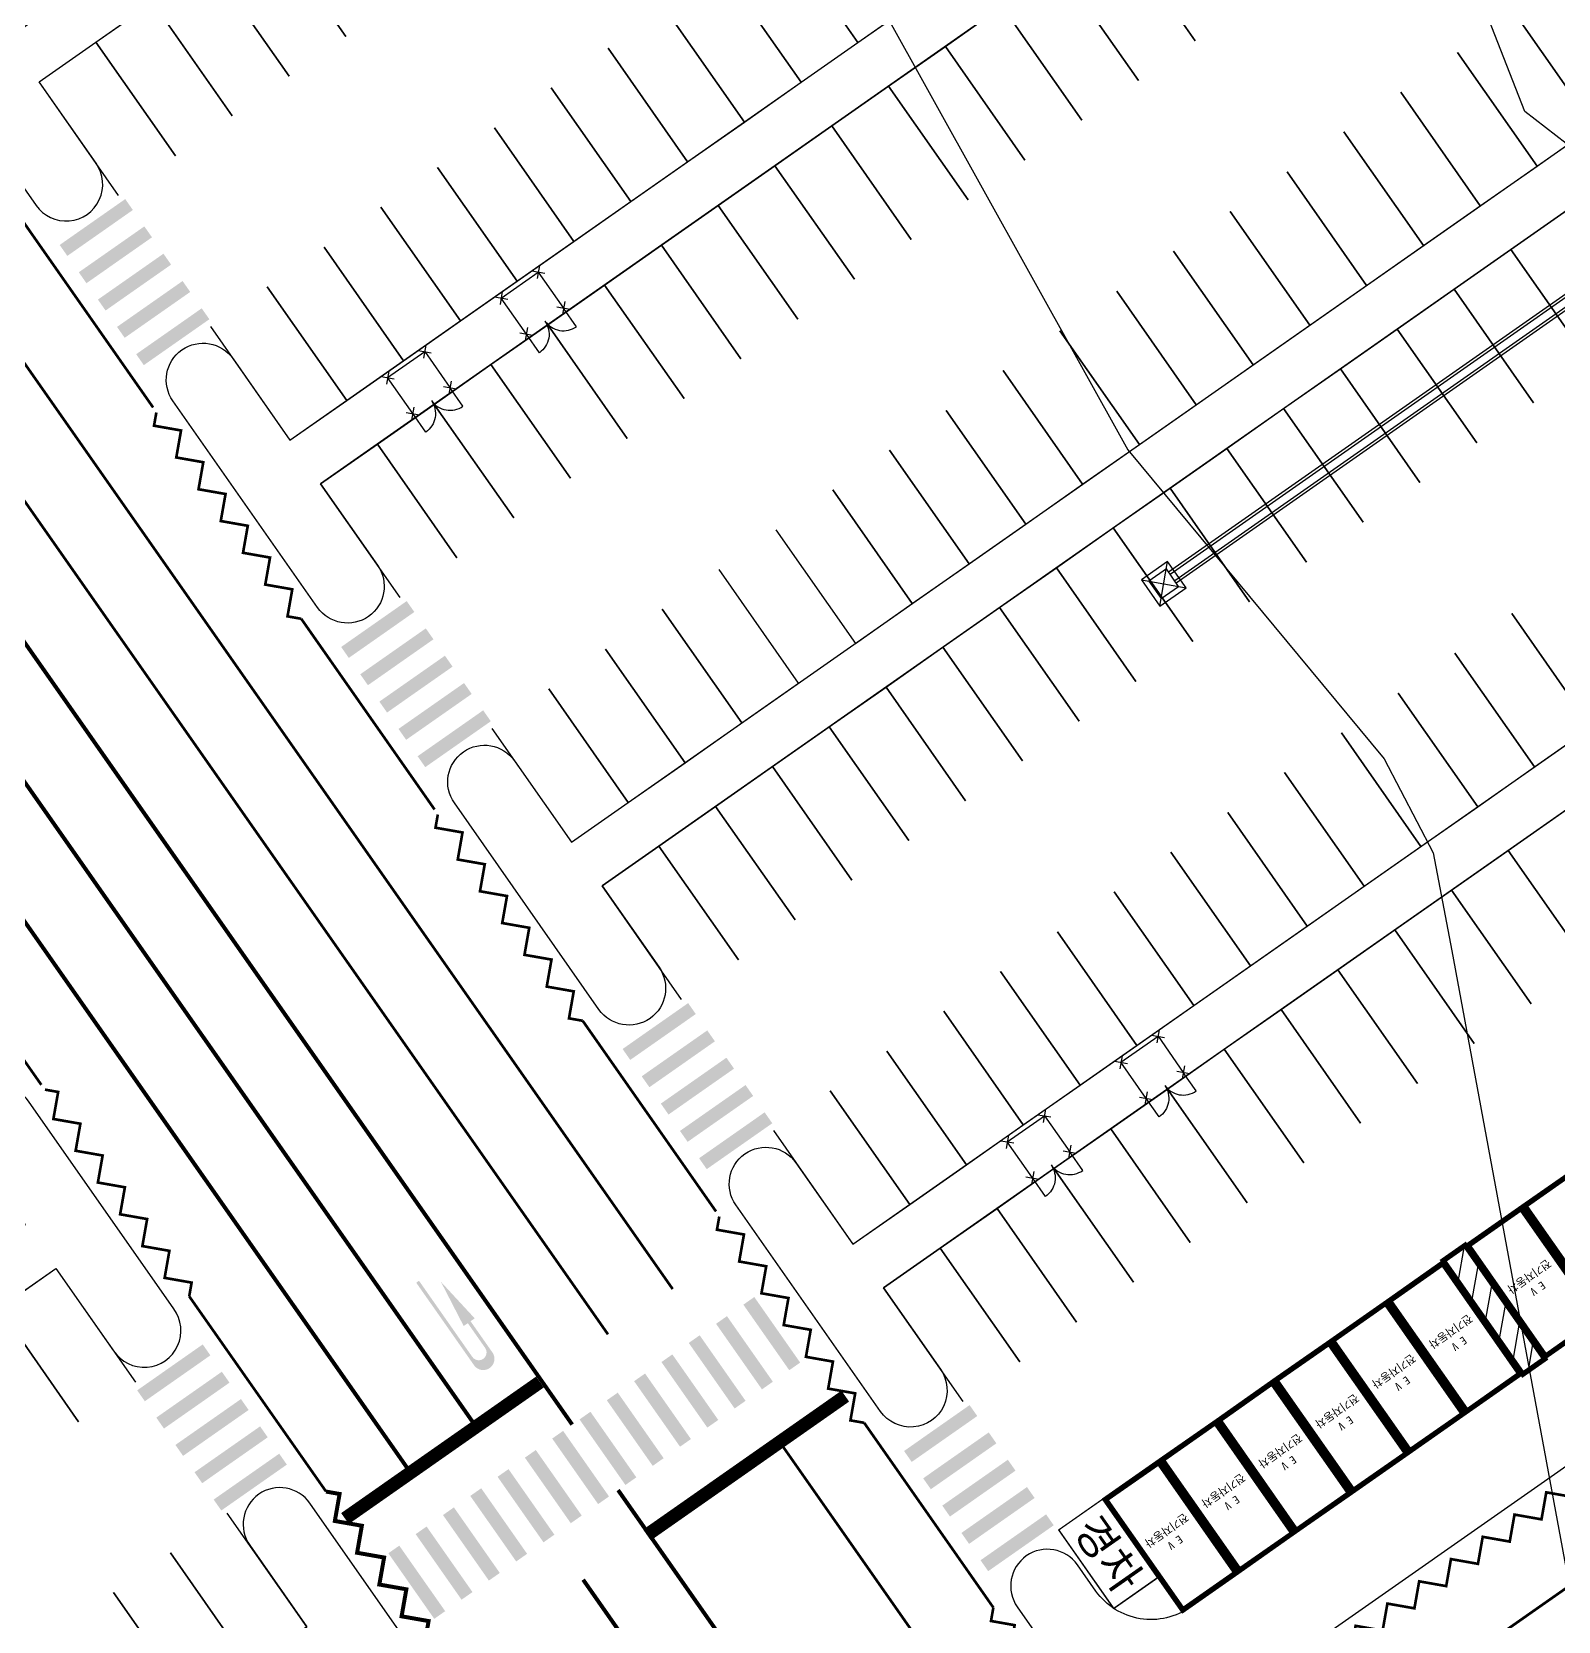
# Model space of a CAD drawing. Header units: millimetres. Extents: x 152904052 to 153933663, y 538271515 to 539240469.
# Drawn here: x 153378759 to 153435995, y 538595809 to 538655400 of the extents above; entities that cross this region are included whole.
import ezdxf
from ezdxf.enums import TextEntityAlignment as Align

# ---------------------------------------------------------------- set-up
doc = ezdxf.new("R2010")
doc.units = ezdxf.units.MM
doc.layers.add('FENC', color=7, linetype='Continuous')
doc.layers.add('SCHM', color=9, linetype='Continuous')
doc.styles.add('IIAC FONT', font='GulimChe.ttf')

# ---------------------------------------------------------------- blocks, each defined once
blk = doc.blocks.new('MF-2(H2000)')
for points in [[(48447494, 24728615), (48447141, 24728262)], [(48447141, 24728615), (48447494, 24728262)], [(48449194, 24728615), (48448841, 24728262)], [(48448841, 24728615), (48449194, 24728262)], [(48447494, 24726965), (48447141, 24726612)], [(48447141, 24726965), (48447494, 24726612)], [(48449194, 24726965), (48448841, 24726612)], [(48448841, 24726965), (48449194, 24726612)]]:
    blk.add_lwpolyline(points)
at = {"ltscale": 3}
blk.add_lwpolyline([(48447317, 24726788), (48447317, 24726788), (48447317, 24728438), (48449017, 24728438), (48449017, 24726788), (48449017, 24726788)], dxfattribs=at)
at = {"ltscale": 5}
for points in [[(48448167, 24726788, -0.414214), (48447317, 24725938), (48447317, 24726788)], [(48448167, 24726788, 0.414214), (48449017, 24725938), (48449017, 24726788)]]:
    blk.add_lwpolyline(points, format="xyb", dxfattribs=at)

msp = doc.modelspace()

# ---------------------------------------------------------------- hatches: boundary and pattern name
at = {"layer": 'SCHM'}
h = msp.add_hatch(dxfattribs=at)
h.set_pattern_fill('ANSI31', color=256, scale=200, angle=35)
h.set_pattern_definition([(80, (122809884.9, 494497989), (-625.352923, 110.266593), [])])
h.paths.add_polyline_path([(153431686.6, 538609328.9), (153432505.8, 538609902.5), (153435488.4, 538605642.9), (153434669.2, 538605069.3)])
h = msp.add_hatch(color=256, dxfattribs=at)
h.dxf.hatch_style = 1
edge = h.paths.add_edge_path()
edge.add_line((153396030.8, 538605886), (153395211.8, 538607055.8))
edge.add_line((153395211.8, 538607055.8), (153395366.6, 538607164.2))
edge.add_line((153395366.6, 538607164.2), (153394100.2, 538608533.4))
edge.add_line((153394100.2, 538608533.4), (153394953.7, 538606875.1))
edge.add_line((153394953.7, 538606875.1), (153395108.6, 538606983.5))
edge.add_line((153395108.6, 538606983.5), (153395759, 538606054.6))
edge.add_arc((153395518.2, 538605886), 294, -145.000708, 35.002676, ccw=False)
edge.add_line((153395277.3, 538605717.3), (153393277.8, 538608572.9))
edge.add_line((153393277.8, 538608572.9), (153393174.6, 538608500.6))
edge.add_line((153393174.6, 538608500.6), (153395342.7, 538605404.2))
edge.add_arc((153395686.8, 538605645.1), 420, 214.999808, 395.000601)

# ---------------------------------------------------------------- linework, layer by layer
for p, q in [((153462344.7, 538663817.8), (153421387.1, 538635139)), ((153462631.5, 538663408.2), (153421673.9, 538634729.4)), ((153421055.5, 538633869.1), (153421350.2, 538635540.4)), ((153421055.5, 538633869.1), (153421350.2, 538635540.4)), ((153420367.2, 538634852.1), (153422038.5, 538634557.4)), ((153420367.2, 538634852.1), (153422038.5, 538634557.4))]:
    msp.add_line(p, q, dxfattribs=at)
at = {"layer": 'SCHM', "ltscale": 10}
for p, q in [((153462402.1, 538663735.9), (153421444.5, 538635057.1)), ((153462574.2, 538663490.2), (153421616.6, 538634811.3))]:
    msp.add_line(p, q, dxfattribs=at)
at = {"layer": 'SCHM', "ltscale": 0.0008}
for points in [[(153505400.7, 538740757), (153501531.4, 538746283.1, 1), (153499278.8, 538744705.8), (153501415.3, 538741654.4), (153377887.2, 538655159.1), (153375750.6, 538658210.4, 1), (153373498, 538656633.1), (153378918.3, 538648892.1, 1), (153381170.9, 538650469.4), (153379034.3, 538653520.8), (153502562.5, 538740016.1), (153503148, 538739179.6, -0.0541009), (153504343.7, 538737005.3, 1), (153506882.3, 538738062.7, 0.0541009)], [(153504476.9, 538727119.7, -1), (153507189.6, 538726668.4), (153504943.9, 538713169, -1), (153502231.2, 538713620.3), (153502928.1, 538717809.9), (153389588.2, 538638448.4), (153391724.7, 538635397, -1), (153389472.1, 538633819.7), (153384051.8, 538641560.7, -1), (153386304.4, 538643138), (153388441, 538640086.7), (153503387.9, 538720573.4)], [(153500247.5, 538701695.9, -1), (153502960.2, 538701244.7), (153500714.5, 538687745.3, -1), (153498001.7, 538688196.6), (153498698.7, 538692386.2), (153400142, 538623376), (153402278.5, 538620324.7, -1), (153400025.9, 538618747.3), (153394605.6, 538626488.3, -1), (153396858.2, 538628065.6), (153398994.8, 538625014.3), (153499158.4, 538695149.6)], [(153496009.3, 538676219.7, -1), (153498722, 538675768.4), (153496485, 538662321.6, -1), (153493772.3, 538662772.8), (153494469.3, 538666962.4), (153410695.8, 538608303.6), (153412832.3, 538605252.3, -1), (153410579.7, 538603674.9), (153405159.4, 538611415.9, -1), (153407412, 538612993.2), (153409548.6, 538609941.9), (153494929, 538669725.9)], [(153384081.9, 538607520.4), (153378632.1, 538615303.6, 1), (153376379.4, 538613726.2), (153378516, 538610674.9), (153252202.8, 538522229.4), (153250066.2, 538525280.7, 1), (153247813.5, 538523703.4), (153253233.8, 538515962.4, 1), (153255486.5, 538517539.8), (153253349.9, 538520591.1), (153379663.2, 538609036.6), (153381829.3, 538605943, 1.02502)], [(153392383.1, 538590870.6, 1.0251063), (153394635.6, 538592447.8), (153389185.9, 538600231.2, 1), (153386933.2, 538598653.8), (153389069.8, 538595602.5), (153262756.6, 538507157), (153260620, 538510208.3, 1), (153258367.3, 538508631), (153263787.6, 538500890, 1), (153266040.3, 538502467.4), (153263903.7, 538505518.7), (153390217, 538593964.2)]]:
    msp.add_lwpolyline(points, format="xyb", close=True, dxfattribs=at)
at = {"layer": 'SCHM', "ltscale": 0.3, "const_width": 100, "flags": 128}
msp.add_lwpolyline([(153402790.2, 538608261.5), (153365565.1, 538661424.5)], dxfattribs=at)
at = {"layer": 'SCHM'}
for points in [[(153390536.1, 538655226.4), (153387553.5, 538659486), (153389683.3, 538660977.3), (153392665.9, 538656717.7)], [(153406756.4, 538659259.3), (153409739, 538654999.7), (153411868.8, 538656491), (153408886.2, 538660750.6)], [(153422387.9, 538655067), (153419405.3, 538659326.6), (153421535.1, 538660817.9), (153424517.7, 538656558.3)], [(153388406.3, 538653735.1), (153385423.7, 538657994.7), (153387553.5, 538659486), (153390536.1, 538655226.4)], [(153404626.6, 538657768), (153407609.2, 538653508.4), (153409739, 538654999.7), (153406756.4, 538659259.3)], [(153420258.1, 538653575.7), (153417275.5, 538657835.3), (153419405.3, 538659326.6), (153422387.9, 538655067)], [(153386276.5, 538652243.8), (153383293.9, 538656503.4), (153385423.7, 538657994.7), (153388406.3, 538653735.1)], [(153402496.8, 538656276.7), (153405479.4, 538652017.1), (153407609.2, 538653508.4), (153404626.6, 538657768)], [(153418128.3, 538652084.4), (153415145.7, 538656344), (153417275.5, 538657835.3), (153420258.1, 538653575.7)], [(153434348.5, 538656117.3), (153437331.1, 538651857.7), (153439460.9, 538653349), (153436478.3, 538657608.6)], [(153437845.4, 538650010.5), (153434742.4, 538652417.5), (153432947.4, 538657017.5)], [(153384146.7, 538650752.5), (153381164.1, 538655012.1), (153383293.9, 538656503.4), (153386276.5, 538652243.8)], [(153400367, 538654785.4), (153403349.6, 538650525.8), (153405479.4, 538652017.1), (153402496.8, 538656276.7)], [(153410665.4, 538656250.5), (153419853.4, 538639724.5), (153429465.4, 538628142.5), (153431302.4, 538624611.5), (153432009.5, 538620939.5), (153436289.5, 538597760.5)], [(153415998.5, 538650593.1), (153413015.9, 538654852.7), (153415145.7, 538656344), (153418128.3, 538652084.4)], [(153432218.7, 538654626), (153435201.3, 538650366.4), (153437331.1, 538651857.7), (153434348.5, 538656117.3)], [(153382016.9, 538649261.2), (153379034.3, 538653520.8), (153381164.1, 538655012.1), (153384146.7, 538650752.5)], [(153398237.2, 538653294.1), (153401219.8, 538649034.5), (153403349.6, 538650525.8), (153400367, 538654785.4)], [(153413868.7, 538649101.8), (153410886.1, 538653361.4), (153413015.9, 538654852.7), (153415998.5, 538650593.1)], [(153430088.9, 538653134.7), (153433071.5, 538648875.1), (153435201.3, 538650366.4), (153432218.7, 538654626)], [(153396107.4, 538651802.8), (153399090, 538647543.2), (153401219.8, 538649034.5), (153398237.2, 538653294.1)], [(153411738.9, 538647610.5), (153408756.3, 538651870.1), (153410886.1, 538653361.4), (153413868.7, 538649101.8)], [(153427959.1, 538651643.4), (153430941.7, 538647383.8), (153433071.5, 538648875.1), (153430088.9, 538653134.7)], [(153393977.6, 538650311.5), (153396960.2, 538646051.9), (153399090, 538647543.2), (153396107.4, 538651802.8)], [(153409609.1, 538646119.2), (153406626.5, 538650378.8), (153408756.3, 538651870.1), (153411738.9, 538647610.5)], [(153425829.3, 538650152.1), (153428811.9, 538645892.5), (153430941.7, 538647383.8), (153427959.1, 538651643.4)], [(153391847.8, 538648820.2), (153394830.4, 538644560.6), (153396960.2, 538646051.9), (153393977.6, 538650311.5)], [(153407479.3, 538644627.9), (153404496.7, 538648887.5), (153406626.5, 538650378.8), (153409609.1, 538646119.2)], [(153423699.6, 538648660.8), (153426682.1, 538644401.2), (153428811.9, 538645892.5), (153425829.3, 538650152.1)], [(153389718, 538647328.9), (153392700.6, 538643069.3), (153394830.4, 538644560.6), (153391847.8, 538648820.2)], [(153405349.5, 538643136.6), (153402366.9, 538647396.2), (153404496.7, 538648887.5), (153407479.3, 538644627.9)], [(153421569.8, 538647169.5), (153424552.4, 538642909.9), (153426682.1, 538644401.2), (153423699.6, 538648660.8)], [(153437201.3, 538642977.2), (153434218.7, 538647236.8), (153436348.5, 538648728.1), (153439331.1, 538644468.5)], [(153387588.2, 538645837.6), (153390570.8, 538641578), (153392700.6, 538643069.3), (153389718, 538647328.9)], [(153403219.7, 538641645.3), (153400237.1, 538645904.9), (153402366.9, 538647396.2), (153405349.5, 538643136.6)], [(153435071.5, 538641485.9), (153432088.9, 538645745.5), (153434218.7, 538647236.8), (153437201.3, 538642977.2)], [(153419440, 538645678.2), (153422422.6, 538641418.6), (153424552.4, 538642909.9), (153421569.8, 538647169.5)], [(153385458.4, 538644346.3), (153388441, 538640086.7), (153390570.8, 538641578), (153387588.2, 538645837.6)], [(153401089.9, 538640154), (153398107.3, 538644413.6), (153400237.1, 538645904.9), (153403219.7, 538641645.3)], [(153417310.2, 538644186.9), (153420292.8, 538639927.3), (153422422.6, 538641418.6), (153419440, 538645678.2)], [(153432941.7, 538639994.6), (153429959.1, 538644254.2), (153432088.9, 538645745.5), (153435071.5, 538641485.9)], [(153398960.1, 538638662.7), (153395977.5, 538642922.3), (153398107.3, 538644413.6), (153401089.9, 538640154)], [(153430811.9, 538638503.3), (153427829.3, 538642762.9), (153429959.1, 538644254.2), (153432941.7, 538639994.6)], [(153415180.4, 538642695.6), (153418163, 538638436), (153420292.8, 538639927.3), (153417310.2, 538644186.9)], [(153396830.3, 538637171.4), (153393847.7, 538641431), (153395977.5, 538642922.3), (153398960.1, 538638662.7)], [(153413050.6, 538641204.3), (153416033.2, 538636944.7), (153418163, 538638436), (153415180.4, 538642695.6)], [(153428682.1, 538637012), (153425699.5, 538641271.6), (153427829.3, 538642762.9), (153430811.9, 538638503.3)], [(153394700.5, 538635680.1), (153391718, 538639939.7), (153393847.7, 538641431), (153396830.3, 538637171.4)], [(153426552.3, 538635520.7), (153423569.7, 538639780.3), (153425699.5, 538641271.6), (153428682.1, 538637012)], [(153410920.8, 538639713), (153413903.4, 538635453.4), (153416033.2, 538636944.7), (153413050.6, 538641204.3)], [(153392570.8, 538634188.8), (153389588.2, 538638448.4), (153391718, 538639939.7), (153394700.5, 538635680.1)], [(153408791, 538638221.7), (153411773.6, 538633962.1), (153413903.4, 538635453.4), (153410920.8, 538639713)], [(153424422.5, 538634029.4), (153421439.9, 538638289), (153423569.7, 538639780.3), (153426552.3, 538635520.7)], [(153422292.7, 538632538.1), (153419310.1, 538636797.7), (153421439.9, 538638289), (153424422.5, 538634029.4)], [(153406661.2, 538636730.4), (153409643.8, 538632470.8), (153411773.6, 538633962.1), (153408791, 538638221.7)], [(153420162.9, 538631046.8), (153417180.3, 538635306.4), (153419310.1, 538636797.7), (153422292.7, 538632538.1)], [(153418033.1, 538629555.5), (153415050.5, 538633815.1), (153417180.3, 538635306.4), (153420162.9, 538631046.8)], [(153402401.6, 538633747.8), (153405384.2, 538629488.2), (153407514, 538630979.5), (153404531.4, 538635239.1)], [(153434253.4, 538633588.4), (153437236, 538629328.8), (153439365.8, 538630820.1), (153436383.2, 538635079.7)], [(153400271.8, 538632256.5), (153403254.4, 538627996.9), (153405384.2, 538629488.2), (153402401.6, 538633747.8)], [(153415903.3, 538628064.2), (153412920.7, 538632323.8), (153415050.5, 538633815.1), (153418033.1, 538629555.5)], [(153432123.6, 538632097.1), (153435106.2, 538627837.5), (153437236, 538629328.8), (153434253.4, 538633588.4)], [(153413773.5, 538626572.9), (153410790.9, 538630832.5), (153412920.7, 538632323.8), (153415903.3, 538628064.2)], [(153398142, 538630765.2), (153401124.6, 538626505.6), (153403254.4, 538627996.9), (153400271.8, 538632256.5)], [(153429993.8, 538630605.8), (153432976.4, 538626346.2), (153435106.2, 538627837.5), (153432123.6, 538632097.1)], [(153396012.2, 538629273.9), (153398994.8, 538625014.3), (153401124.6, 538626505.6), (153398142, 538630765.2)], [(153411643.7, 538625081.6), (153408661.1, 538629341.2), (153410790.9, 538630832.5), (153413773.5, 538626572.9)], [(153427864, 538629114.5), (153430846.6, 538624854.9), (153432976.4, 538626346.2), (153429993.8, 538630605.8)], [(153409513.9, 538623590.3), (153406531.3, 538627849.9), (153408661.1, 538629341.2), (153411643.7, 538625081.6)], [(153425734.2, 538627623.2), (153428716.8, 538623363.6), (153430846.6, 538624854.9), (153427864, 538629114.5)], [(153407384.2, 538622099), (153404401.6, 538626358.6), (153406531.3, 538627849.9), (153409513.9, 538623590.3)], [(153423604.4, 538626131.9), (153426587, 538621872.3), (153428716.8, 538623363.6), (153425734.2, 538627623.2)], [(153405254.4, 538620607.7), (153402271.8, 538624867.3), (153404401.6, 538626358.6), (153407384.2, 538622099)], [(153421474.6, 538624640.6), (153424457.2, 538620381), (153426587, 538621872.3), (153423604.4, 538626131.9)], [(153437106.1, 538620448.3), (153434123.5, 538624707.9), (153436253.3, 538626199.2), (153439235.9, 538621939.6)], [(153403124.6, 538619116.4), (153400142, 538623376), (153402271.8, 538624867.3), (153405254.4, 538620607.7)], [(153419344.8, 538623149.3), (153422327.4, 538618889.7), (153424457.2, 538620381), (153421474.6, 538624640.6)], [(153434976.3, 538618957), (153431993.7, 538623216.6), (153434123.5, 538624707.9), (153437106.1, 538620448.3)], [(153417215, 538621658), (153420197.6, 538617398.4), (153422327.4, 538618889.7), (153419344.8, 538623149.3)], [(153432846.5, 538617465.7), (153429863.9, 538621725.3), (153431993.7, 538623216.6), (153434976.3, 538618957)], [(153415085.2, 538620166.7), (153418067.8, 538615907.1), (153420197.6, 538617398.4), (153417215, 538621658)], [(153430716.7, 538615974.4), (153427734.1, 538620234), (153429863.9, 538621725.3), (153432846.5, 538617465.7)], [(153412955.4, 538618675.4), (153415938, 538614415.8), (153418067.8, 538615907.1), (153415085.2, 538620166.7)], [(153428586.9, 538614483.1), (153425604.3, 538618742.7), (153427734.1, 538620234), (153430716.7, 538615974.4)], [(153410825.6, 538617184.1), (153413808.2, 538612924.5), (153415938, 538614415.8), (153412955.4, 538618675.4)], [(153426457.1, 538612991.8), (153423474.5, 538617251.4), (153425604.3, 538618742.7), (153428586.9, 538614483.1)], [(153408695.8, 538615692.8), (153411678.4, 538611433.2), (153413808.2, 538612924.5), (153410825.6, 538617184.1)], [(153424327.3, 538611500.5), (153421344.7, 538615760.1), (153423474.5, 538617251.4), (153426457.1, 538612991.8)], [(153406566, 538614201.5), (153409548.6, 538609941.9), (153411678.4, 538611433.2), (153408695.8, 538615692.8)], [(153422197.5, 538610009.2), (153419215, 538614268.8), (153421344.7, 538615760.1), (153424327.3, 538611500.5)], [(153420067.8, 538608517.9), (153417085.2, 538612777.5), (153419215, 538614268.8), (153422197.5, 538610009.2)], [(153417938, 538607026.6), (153414955.4, 538611286.2), (153417085.2, 538612777.5), (153420067.8, 538608517.9)], [(153434635.6, 538611393.8), (153437618.2, 538607134.2), (153439748, 538608625.5), (153436765.4, 538612885.1)], [(153415808.2, 538605535.3), (153412825.6, 538609794.9), (153414955.4, 538611286.2), (153417938, 538607026.6)], [(153432505.8, 538609902.5), (153435488.4, 538605642.9), (153437618.2, 538607134.2), (153434635.6, 538611393.8)], [(153413678.4, 538604044), (153410695.8, 538608303.6), (153412825.6, 538609794.9), (153415808.2, 538605535.3)], [(153429556.8, 538607837.6), (153432539.4, 538603578), (153434669.2, 538605069.3), (153431686.6, 538609328.9)], [(153380516, 538603285.7), (153377533.4, 538607545.3), (153379663.2, 538609036.6), (153382645.8, 538604777)], [(153378386.2, 538601794.4), (153375403.6, 538606054), (153377533.4, 538607545.3), (153380516, 538603285.7)], [(153427427, 538606346.3), (153430409.6, 538602086.7), (153432539.4, 538603578), (153429556.8, 538607837.6)], [(153425297.2, 538604855), (153428279.8, 538600595.4), (153430409.6, 538602086.7), (153427427, 538606346.3)], [(153423167.4, 538603363.7), (153426150, 538599104.1), (153428279.8, 538600595.4), (153425297.2, 538604855)], [(153421037.7, 538601872.4), (153424020.3, 538597612.8), (153426150, 538599104.1), (153423167.4, 538603363.7)], [(153418907.9, 538600381.1), (153421890.5, 538596121.5), (153424020.3, 538597612.8), (153421037.7, 538601872.4)], [(153418907.9, 538600381.1), (153420972.7, 538597432.1), (153419334.4, 538596285), (153417269.6, 538599233.9)], [(153383957.4, 538598370.8), (153386940, 538594111.2), (153389069.8, 538595602.5), (153386087.2, 538599862.1)], [(153381827.6, 538596879.5), (153384810.2, 538592619.9), (153386940, 538594111.2), (153383957.4, 538598370.8)], [(153379697.8, 538595388.2), (153382680.4, 538591128.6), (153384810.2, 538592619.9), (153381827.6, 538596879.5)]]:
    msp.add_lwpolyline(points, dxfattribs=at)
at = {"layer": 'SCHM', "ltscale": 0.3}
for points, const_width in [([(153400364.9, 538606563.4), (153363139.8, 538659726.3)], 100), ([(153358192.7, 538656262.3), (153395417.8, 538603099.3)], 150), ([(153355735.3, 538654541.6), (153392960.4, 538601378.6)], 150), ([(153406805.2, 538602527.5), (153413357.7, 538593169.5)], 100), ([(153399432.9, 538597365.3), (153411257, 538580478.7)], 150)]:
    msp.add_lwpolyline(points, dxfattribs=dict(at, const_width=const_width))
at = {"layer": 'SCHM'}
for points, const_width in [([(153360333.2, 538658435.7), (153393287, 538611372.8)], 150), ([(153397303.5, 538605636.7), (153399022.4, 538603181.8)], 150), ([(153390502.9, 538599657.9), (153397810.6, 538604774.8)], 500), ([(153409262.7, 538604248.2), (153401825.6, 538599040.7)], 500), ([(153400743.2, 538600724.3), (153414164.8, 538581556.2)], 150)]:
    msp.add_lwpolyline(points, dxfattribs=dict(at, const_width=const_width))
at = {"layer": 'SCHM', "ltscale": 0.0008}
msp.add_lwpolyline([(153424303.7, 538593233.4), (153490155.2, 538639343.1, 0.2014306), (153493561.4, 538644747.3), (153494501.3, 538650397.2, 0.9806279), (153491788.6, 538650848.5), (153491285.3, 538647822.9, -0.2014306), (153487775.9, 538642255), (153422215.4, 538596349.1, -0.4142136), (153418658.8, 538596931.2), (153417965.9, 538597920.8, 1), (153415713.2, 538596343.5), (153416987.6, 538594523.4, 0.4093917), (153424306.1, 538593235)], format="xyb", dxfattribs=at)
at = {"layer": 'SCHM', "ltscale": 0.05}
for points, const_width in [([(153383308, 538641315.6), (153378308.5, 538648465.1)], 100), ([(153393861.8, 538626243.2), (153388862.3, 538633392.7)], 100), ([(153379116.8, 538615918.6), (153374108.4, 538623062)], 100), ([(153404415.6, 538611170.8), (153399416.1, 538618320.3)], 100), ([(153393287, 538611372.8), (153397305.3, 538605634.1)], 150), ([(153389795.1, 538600668.7), (153384662.2, 538607989.6)], 100), ([(153414814.5, 538596319.9), (153409969.9, 538603247.9)], 100)]:
    msp.add_lwpolyline(points, dxfattribs=dict(at, const_width=const_width))
at = {"layer": 'SCHM', "ltscale": 0.005}
for points, const_width in [([(153388862.3, 538633392.7), (153388348.1, 538633483.4), (153388526.7, 538634496.2), (153387513.9, 538634674.7), (153387692.5, 538635687.5), (153386679.7, 538635866.1), (153386858.3, 538636878.9), (153385845.5, 538637057.4), (153386024.1, 538638070.2), (153385011.3, 538638248.8), (153385189.9, 538639261.6), (153384177.2, 538639440.1), (153384355.7, 538640452.9), (153383343, 538640631.5), (153383430.1, 538641125.4)], 100), ([(153399416.1, 538618320.3), (153398901.9, 538618411), (153399080.5, 538619423.8), (153398067.7, 538619602.3), (153398246.3, 538620615.1), (153397233.5, 538620793.7), (153397412.1, 538621806.5), (153396399.3, 538621985), (153396577.9, 538622997.8), (153395565.2, 538623176.4), (153395743.7, 538624189.2), (153394731, 538624367.7), (153394909.5, 538625380.5), (153393896.8, 538625559.1), (153393983.9, 538626053)], 100), ([(153384662.2, 538607989.6), (153384752.9, 538608503.7), (153383740.1, 538608682.3), (153383918.7, 538609695.1), (153382905.9, 538609873.6), (153383084.5, 538610886.4), (153382071.7, 538611065), (153382250.3, 538612077.8), (153381237.5, 538612256.3), (153381416.1, 538613269.1), (153380403.3, 538613447.7), (153380581.9, 538614460.5), (153379569.1, 538614639), (153379747.7, 538615651.8), (153379253.8, 538615738.9)], 100), ([(153409969.9, 538603247.9), (153409455.7, 538603338.6), (153409634.3, 538604351.4), (153408621.5, 538604529.9), (153408800.1, 538605542.7), (153407787.3, 538605721.3), (153407965.9, 538606734.1), (153406953.2, 538606912.6), (153407131.7, 538607925.4), (153406119, 538608104), (153406297.5, 538609116.8), (153405284.8, 538609295.3), (153405463.3, 538610308.1), (153404450.6, 538610486.7), (153404537.7, 538610980.6)], 100), ([(153395216, 538592917.2), (153395306.7, 538593431.3), (153394293.9, 538593609.9), (153394472.5, 538594622.7), (153393459.7, 538594801.2), (153393638.3, 538595814), (153392625.5, 538595992.6), (153392804.1, 538597005.4), (153391791.3, 538597183.9), (153391969.9, 538598196.7), (153390957.1, 538598375.3), (153391135.7, 538599388.1), (153390122.9, 538599566.6), (153390301.5, 538600579.4), (153389795.1, 538600668.7)], 150), ([(153438175.8, 538598368.8), (153419079.9, 538584997.7)], 100), ([(153424733.8, 538592618.9), (153424608.6, 538591994.5), (153423667.9, 538592410.1), (153423252.3, 538591469.5), (153422311.6, 538591885.1), (153421743.8, 538591177), (153420929.9, 538591805.6), (153420209.1, 538591253.9), (153419569.2, 538592058.9), (153418737.4, 538591695.6), (153418308.6, 538592630.3), (153417414, 538592476.5), (153417221.3, 538593486.7), (153416315.9, 538593551.3), (153416370.4, 538594578.3), (153415456.1, 538594774.3), (153415612.4, 538595660.8), (153414725.9, 538595817.1), (153414814.5, 538596319.9)], 100)]:
    msp.add_lwpolyline(points, dxfattribs=dict(at, const_width=const_width))
at = {"layer": 'SCHM'}
for points in [[(153421055.5, 538633869.1), (153422038.5, 538634557.4), (153421350.2, 538635540.4), (153420367.2, 538634852.1)], [(153421104.6, 538634147.7), (153421759.9, 538634606.6), (153421301.1, 538635261.9), (153420645.8, 538634803)], [(153437618.2, 538607134.2), (153439748, 538608625.5), (153436765.4, 538612885.1), (153434635.6, 538611393.8)], [(153437655, 538607343.1), (153439539.1, 538608662.3), (153436728.5, 538612676.1), (153434844.5, 538611356.9)], [(153435488.4, 538605642.9), (153437618.2, 538607134.2), (153434635.6, 538611393.8), (153432505.8, 538609902.5)], [(153435525.2, 538605851.8), (153437409.3, 538607171), (153434598.7, 538611184.8), (153432714.7, 538609865.6)], [(153432539.4, 538603578), (153434669.2, 538605069.3), (153431686.6, 538609328.9), (153429556.8, 538607837.6)], [(153432576.3, 538603786.9), (153434460.3, 538605106.1), (153431649.8, 538609120), (153429765.7, 538607800.7)], [(153430409.6, 538602086.7), (153432539.4, 538603578), (153429556.8, 538607837.6), (153427427, 538606346.3)], [(153430446.5, 538602295.6), (153432330.5, 538603614.8), (153429520, 538607628.7), (153427635.9, 538606309.4)], [(153428279.8, 538600595.4), (153430409.6, 538602086.7), (153427427, 538606346.3), (153425297.2, 538604855)], [(153428316.7, 538600804.3), (153430200.7, 538602123.5), (153427390.2, 538606137.4), (153425506.2, 538604818.1)], [(153426150, 538599104.1), (153428279.8, 538600595.4), (153425297.2, 538604855), (153423167.4, 538603363.7)], [(153426186.9, 538599313), (153428070.9, 538600632.2), (153425260.4, 538604646.1), (153423376.4, 538603326.8)], [(153424020.3, 538597612.8), (153426150, 538599104.1), (153423167.4, 538603363.7), (153421037.7, 538601872.4)], [(153424057.1, 538597821.7), (153425941.1, 538599140.9), (153423130.6, 538603154.8), (153421246.6, 538601835.5)], [(153421890.5, 538596121.5), (153424020.3, 538597612.8), (153421037.7, 538601872.4), (153418907.9, 538600381.1)], [(153421927.3, 538596330.4), (153423811.3, 538597649.6), (153421000.8, 538601663.5), (153419116.8, 538600344.3)]]:
    msp.add_lwpolyline(points, close=True, dxfattribs=at)
for points, const_width in [([(153437636.6, 538607238.6), (153439643.5, 538608643.9), (153436747, 538612780.6), (153434740, 538611375.3)], 150), ([(153435506.8, 538605747.3), (153437513.7, 538607152.6), (153434617.2, 538611289.3), (153432610.2, 538609884)], 150), ([(153431686.6, 538609328.9), (153432505.8, 538609902.5), (153435488.4, 538605642.9), (153434669.2, 538605069.3)], 200), ([(153432557.9, 538603682.4), (153434564.8, 538605087.7), (153431668.2, 538609224.4), (153429661.3, 538607819.2)], 150), ([(153430428.1, 538602191.1), (153432435, 538603596.4), (153429538.4, 538607733.1), (153427531.5, 538606327.9)], 150), ([(153428298.3, 538600699.8), (153430305.2, 538602105.1), (153427408.6, 538606241.8), (153425401.7, 538604836.6)], 150), ([(153426168.5, 538599208.5), (153428175.4, 538600613.8), (153425278.8, 538604750.5), (153423271.9, 538603345.3)], 150), ([(153424038.7, 538597717.2), (153426045.6, 538599122.5), (153423149, 538603259.2), (153421142.1, 538601854)], 150), ([(153421908.9, 538596226), (153423915.8, 538597631.2), (153421019.2, 538601767.9), (153419012.3, 538600362.7)], 150), ([(153419334.4, 538596285), (153420972.7, 538597432.1), (153418907.9, 538600381.1), (153417269.6, 538599233.9)], 50)]:
    msp.add_lwpolyline(points, close=True, dxfattribs=dict(at, const_width=const_width))
at = {"layer": 'SCHM', "ltscale": 0.005}
msp.add_lwpolyline([(153424733.8, 538592618.9, 100, 100, 0), (153424824.4, 538593133.1, 100, 100, 0), (153425837.2, 538592954.5, 100, 100, 0), (153426015.8, 538593967.2, 100, 100, 0), (153427028.6, 538593788.7, 100, 100, 0), (153427207.1, 538594801.4, 100, 100, 0), (153428219.9, 538594622.9, 100, 100, 0), (153428398.5, 538595635.6, 100, 100, 0), (153429411.3, 538595457, 100, 100, 0), (153429589.8, 538596469.8, 100, 100, 0), (153430602.6, 538596291.2, 100, 100, 0), (153430781.2, 538597304, 100, 100, 0), (153431794, 538597125.4, 100, 100, 0), (153431972.5, 538598138.2, 100, 100, 0), (153432985.3, 538597959.6, 100, 100, 0), (153433163.9, 538598972.4, 100, 100, 0), (153434176.6, 538598793.8, 100, 100, 0), (153434355.2, 538599806.6, 100, 100, 0), (153435368, 538599628, 100, 100, 0), (153435546.6, 538600640.8, 100, 100, 0), (153436559.3, 538600462.2, 100, 100, 0)], format="xyseb", dxfattribs=at)
at = {"layer": 'SCHM'}
for points in [[(153380092.1, 538646997.8), (153382549.5, 538648718.5), (153379805.3, 538647407.4), (153382262.7, 538649128.1)], [(153380809, 538645973.9), (153383266.5, 538647694.6), (153380522.2, 538646383.4), (153382979.7, 538648104.2)], [(153381526, 538644949.9), (153383983.5, 538646670.7), (153381239.2, 538645359.5), (153383696.7, 538647080.2)], [(153382243, 538643926), (153384700.4, 538645646.7), (153381956.2, 538644335.6), (153384413.6, 538646056.3)], [(153382959.9, 538642902), (153385417.4, 538644622.8), (153382673.2, 538643311.6), (153385130.6, 538645032.3)], [(153390645.9, 538631925.4), (153393103.3, 538633646.1), (153390359.1, 538632335), (153392816.5, 538634055.7)], [(153391362.8, 538630901.5), (153393820.3, 538632622.2), (153391076.1, 538631311), (153393533.5, 538633031.8)], [(153392079.8, 538629877.5), (153394537.3, 538631598.3), (153391793, 538630287.1), (153394250.5, 538632007.8)], [(153392796.8, 538628853.6), (153395254.2, 538630574.3), (153392510, 538629263.2), (153394967.5, 538630983.9)], [(153393513.8, 538627829.6), (153395971.2, 538629550.4), (153393227, 538628239.2), (153395684.4, 538629959.9)], [(153401199.7, 538616853), (153403657.1, 538618573.7), (153400912.9, 538617262.6), (153403370.3, 538618983.3)], [(153401916.7, 538615829.1), (153404374.1, 538617549.8), (153401629.9, 538616238.6), (153404087.3, 538617959.4)], [(153402633.6, 538614805.1), (153405091.1, 538616525.9), (153402346.8, 538615214.7), (153404804.3, 538616935.4)], [(153403350.6, 538613781.2), (153405808, 538615501.9), (153403063.8, 538614190.8), (153405521.3, 538615911.5)], [(153404067.6, 538612757.2), (153406525, 538614478), (153403780.8, 538613166.8), (153406238.2, 538614887.6)], [(153407571.2, 538605505.4), (153405850.5, 538607962.8), (153407161.6, 538605218.6), (153405440.9, 538607676)], [(153406547.3, 538604788.4), (153404826.6, 538607245.9), (153406137.7, 538604501.6), (153404417, 538606959.1)], [(153385168.9, 538606186), (153382711.4, 538604465.3), (153385455.6, 538605776.5), (153382998.2, 538604055.7)], [(153405523.3, 538604071.4), (153403802.6, 538606528.9), (153405113.8, 538603784.6), (153403393, 538606242.1)], [(153404499.4, 538603354.5), (153402778.7, 538605811.9), (153404089.8, 538603067.7), (153402369.1, 538605525.1)], [(153385885.8, 538605162.1), (153383428.4, 538603441.4), (153386172.6, 538604752.5), (153383715.2, 538603031.8)], [(153403475.5, 538602637.5), (153401754.7, 538605095), (153403065.9, 538602350.7), (153401345.2, 538604808.2)], [(153402451.5, 538601920.5), (153400730.8, 538604378), (153402041.9, 538601633.7), (153400321.2, 538604091.2)], [(153386602.8, 538604138.2), (153384145.3, 538602417.4), (153386889.6, 538603728.6), (153384432.1, 538602007.9)], [(153411753.5, 538601780.6), (153414210.9, 538603501.3), (153411466.7, 538602190.2), (153413924.2, 538603910.9)], [(153387319.8, 538603114.2), (153384862.3, 538601393.5), (153387606.6, 538602704.7), (153385149.1, 538600983.9)], [(153401427.6, 538601203.6), (153399706.9, 538603661), (153401018, 538600916.8), (153399297.3, 538603374.2)], [(153400403.6, 538600486.6), (153398682.9, 538602944), (153399994.1, 538600199.8), (153398273.3, 538602657.3)], [(153412470.5, 538600756.7), (153414927.9, 538602477.4), (153412183.7, 538601166.2), (153414641.1, 538602887)], [(153388036.7, 538602090.3), (153385579.3, 538600369.6), (153388323.5, 538601680.7), (153385866.1, 538599960)], [(153399379.7, 538599769.6), (153397659, 538602227.1), (153398970.1, 538599482.8), (153397249.4, 538601940.3)], [(153398355.8, 538599052.6), (153396635, 538601510.1), (153397946.2, 538598765.9), (153396225.5, 538601223.3)], [(153413187.4, 538599732.7), (153415644.9, 538601453.5), (153412900.6, 538600142.3), (153415358.1, 538601863)], [(153397331.8, 538598335.7), (153395611.1, 538600793.1), (153396922.2, 538598048.9), (153395201.5, 538600506.3)], [(153413904.4, 538598708.8), (153416361.9, 538600429.5), (153413617.6, 538599118.4), (153416075.1, 538600839.1)], [(153396307.9, 538597618.7), (153394587.2, 538600076.2), (153395898.3, 538597331.9), (153394177.6, 538599789.4)], [(153414621.4, 538597684.8), (153417078.8, 538599405.6), (153414334.6, 538598094.4), (153416792, 538599815.2)], [(153395283.9, 538596901.7), (153393563.2, 538599359.2), (153394874.4, 538596614.9), (153393153.6, 538599072.4)], [(153394260, 538596184.8), (153392539.3, 538598642.2), (153393850.4, 538595898), (153392129.7, 538598355.4)]]:
    msp.add_solid(points, dxfattribs=at)

# ---------------------------------------------------------------- block references
at = {"layer": 'FENC', "rotation": 35.00000000244937}
for p in [(127894289.8, 490600827), (127890030.2, 490597844.4), (127917527.2, 490572173.5), (127913267.6, 490569190.9)]:
    msp.add_blockref('MF-2(H2000)', p, dxfattribs=at)

# ---------------------------------------------------------------- texts
at = {"layer": 'SCHM', "style": 'IIAC FONT'}
for s, height, rotation, p in [('전기자동차', 300, 214.999999, (153434908.2, 538608737.9)), ('E V', 300, 214.999999, (153435228.9, 538608280)), ('전기자동차', 300, 214.999999, (153431959.2, 538606673.1)), ('E V', 300, 214.999999, (153432279.9, 538606215.1)), ('전기자동차', 300, 214.999999, (153429829.4, 538605181.8)), ('E V', 300, 214.999999, (153430150.1, 538604723.8)), ('전기자동차', 300, 214.999999, (153427699.7, 538603690.5)), ('E V', 300, 214.999999, (153428020.3, 538603232.5)), ('전기자동차', 300, 214.999999, (153425569.9, 538602199.2)), ('E V', 300, 214.999999, (153425890.5, 538601741.2)), ('전기자동차', 300, 214.999999, (153423440.1, 538600707.9)), ('E V', 300, 214.999999, (153423760.7, 538600249.9)), ('경차', 1200, 305.000001, (153419121.1, 538598333)), ('전기자동차', 300, 214.999999, (153421310.3, 538599216.6)), ('E V', 300, 214.999999, (153421630.9, 538598758.6))]:
    msp.add_text(s, height=height, rotation=rotation, dxfattribs=at).set_placement(p, align=Align.MIDDLE_CENTER)

doc.saveas('drawing.dxf')
